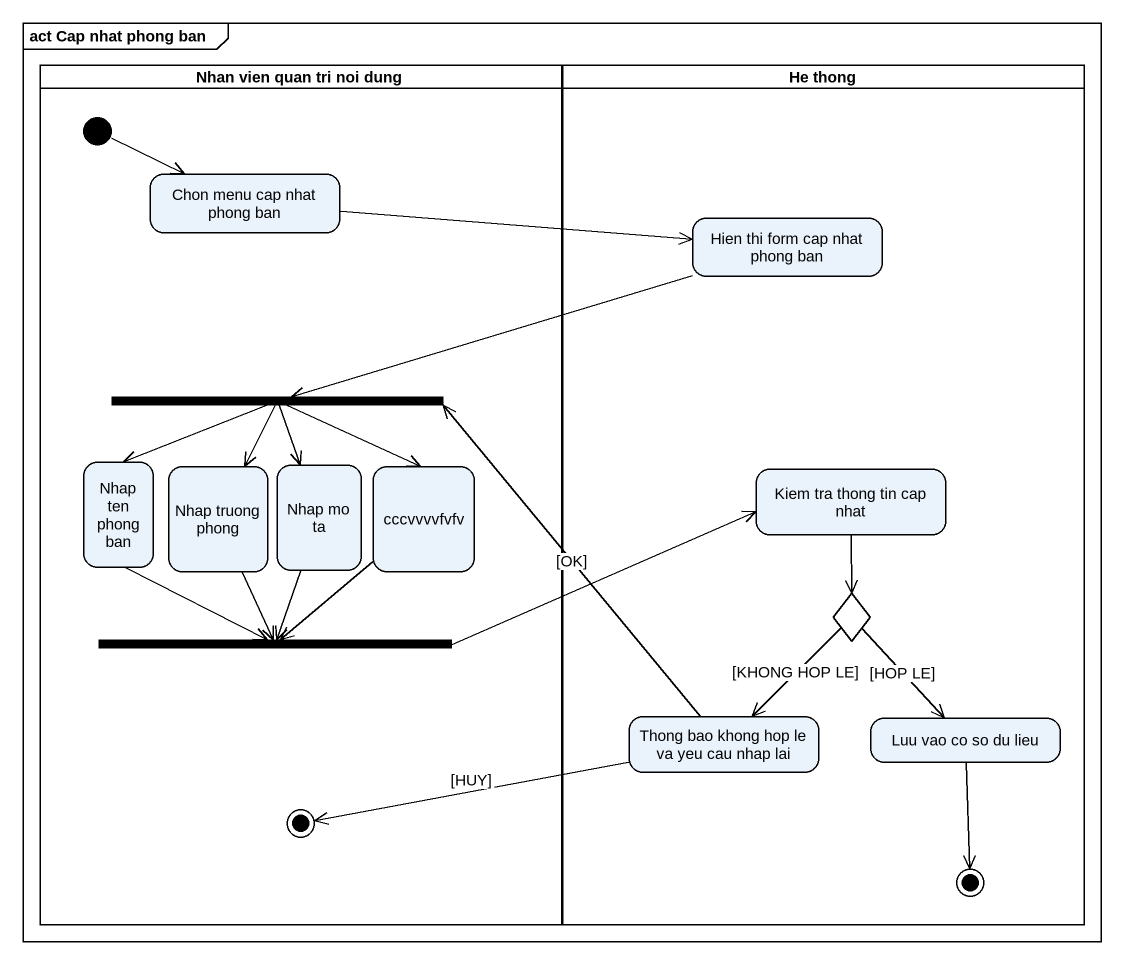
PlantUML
@startuml
mainframe act Cap nhat phong ban
hide empty description
state "Nhan vien quan tri noi dung" as Nhan_vien_quan_tri_noi_dung <<partition>> {
  state "Chon menu cap nhat phong ban" as Chon_menu_cap_nhat_phong_ban
  state fork1 <<fork>>
  state "Nhap ten phong ban" as Nhap_ten_phong_ban
  state "Nhap truong phong" as Nhap_truong_phong
  state "Nhap mo ta" as Nhap_mo_ta
  state cccvvvvfvfv
  state fork2 <<join>>
  state final1 <<end>>
  [*] -right-> Chon_menu_cap_nhat_phong_ban
}
state "He thong" as He_thong <<partition>> {
  state "Hien thi form cap nhat phong ban" as Hien_thi_form_cap_nhat
  state "Kiem tra thong tin cap nhat" as Kiem_tra_thong_tin_cap_nhat
  state choice1 <<choice>>
  state "Thong bao khong hop le va yeu cau nhap lai" as Thong_bao_khong_hop_le_va
  state "Luu vao co so du lieu" as Luu_vao_co_so_du_lieu
  Luu_vao_co_so_du_lieu --> [*]
}
Chon_menu_cap_nhat_phong_ban -right-> Hien_thi_form_cap_nhat
Hien_thi_form_cap_nhat -left-> fork1
fork1 --> Nhap_ten_phong_ban
fork1 --> Nhap_truong_phong
fork1 --> Nhap_mo_ta
fork1 --> cccvvvvfvfv
Nhap_ten_phong_ban --> fork2
Nhap_truong_phong --> fork2
Nhap_mo_ta --> fork2
cccvvvvfvfv --> fork2
Kiem_tra_thong_tin_cap_nhat --> choice1
fork2 -right-> Kiem_tra_thong_tin_cap_nhat
choice1 --> Thong_bao_khong_hop_le_va : [KHONG HOP LE]
choice1 --> Luu_vao_co_so_du_lieu : [HOP LE]
Thong_bao_khong_hop_le_va -up-> fork1 : [OK]
Thong_bao_khong_hop_le_va -left-> final1 : [HUY]
@enduml
